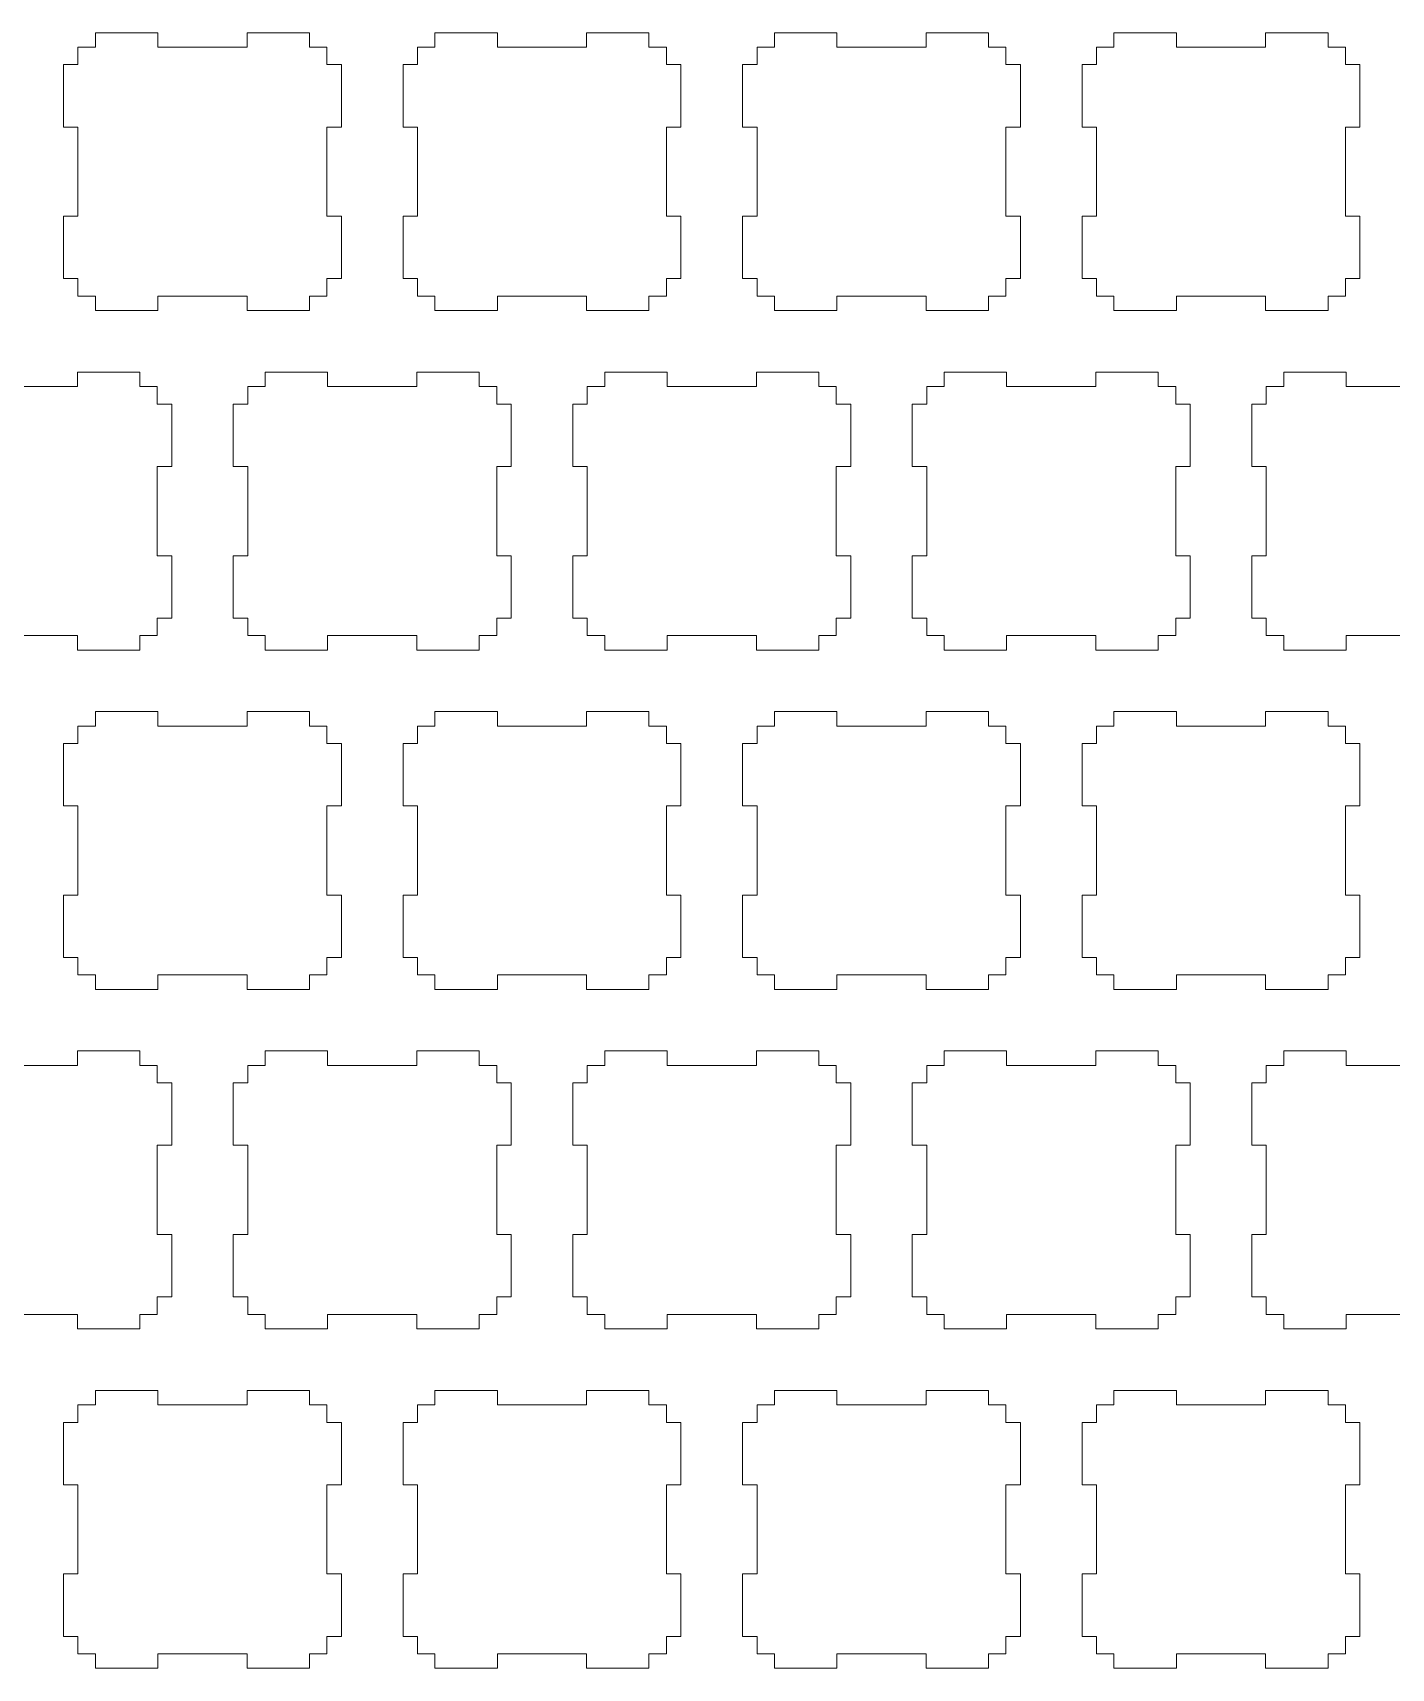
# Model space of a CAD drawing. Header units: inches. Extents: x -3.3 to 9.6, y -4.3 to 1.8.
# Drawn here: x 2.925 to 5.927, y -3 to 0.614 of the extents above; entities that cross this region are included whole.
import ezdxf

# ---------------------------------------------------------------- set-up
doc = ezdxf.new("R2010")
doc.units = ezdxf.units.IN
doc.layers.add('Geometry', color=7, linetype='Continuous', lineweight=18)

msp = doc.modelspace()

# ---------------------------------------------------------------- linework, layer by layer
at = {"layer": 'Geometry'}
for p, q in [((3.0254, 0.5434), (3.0254, 0.582)), ((3.0254, 0.582), (3.064, 0.582)), ((3.064, 0.582), (3.064, 0.614)), ((3.064, 0.614), (3.2018, 0.614)), ((3.2018, 0.614), (3.2018, 0.582)), ((3.2018, 0.582), (3.399, 0.582)), ((3.399, 0.582), (3.399, 0.614)), ((3.399, 0.614), (3.5368, 0.614)), ((3.5368, 0.614), (3.5368, 0.582)), ((3.5368, 0.582), (3.5754, 0.582)), ((3.5754, 0.582), (3.5754, 0.5434)), ((3.7754, 0.5434), (3.7754, 0.582)), ((3.7754, 0.582), (3.814, 0.582)), ((3.814, 0.582), (3.814, 0.614)), ((3.814, 0.614), (3.9518, 0.614)), ((3.9518, 0.614), (3.9518, 0.582)), ((3.9518, 0.582), (4.149, 0.582)), ((4.149, 0.582), (4.149, 0.614)), ((4.149, 0.614), (4.2868, 0.614)), ((4.2868, 0.614), (4.2868, 0.582)), ((4.2868, 0.582), (4.3254, 0.582)), ((4.3254, 0.582), (4.3254, 0.5434)), ((4.5254, 0.5434), (4.5254, 0.582)), ((4.5254, 0.582), (4.564, 0.582)), ((4.564, 0.582), (4.564, 0.614)), ((4.564, 0.614), (4.7018, 0.614)), ((4.7018, 0.614), (4.7018, 0.582)), ((4.7018, 0.582), (4.899, 0.582)), ((4.899, 0.582), (4.899, 0.614)), ((4.899, 0.614), (5.0368, 0.614)), ((5.0368, 0.614), (5.0368, 0.582)), ((5.0368, 0.582), (5.0754, 0.582)), ((5.0754, 0.582), (5.0754, 0.5434)), ((5.2754, 0.5434), (5.2754, 0.582)), ((5.2754, 0.582), (5.314, 0.582)), ((5.314, 0.582), (5.314, 0.614)), ((5.314, 0.614), (5.4518, 0.614)), ((5.4518, 0.614), (5.4518, 0.582)), ((5.4518, 0.582), (5.649, 0.582)), ((5.649, 0.582), (5.649, 0.614)), ((5.649, 0.614), (5.7868, 0.614)), ((5.7868, 0.614), (5.7868, 0.582)), ((5.7868, 0.582), (5.8254, 0.582)), ((5.8254, 0.582), (5.8254, 0.5434)), ((2.9934, 0.4056), (2.9934, 0.5434)), ((2.9934, 0.5434), (3.0254, 0.5434)), ((3.5754, 0.5434), (3.6074, 0.5434)), ((3.6074, 0.5434), (3.6074, 0.4056)), ((3.7434, 0.4056), (3.7434, 0.5434)), ((3.7434, 0.5434), (3.7754, 0.5434)), ((4.3254, 0.5434), (4.3574, 0.5434)), ((4.3574, 0.5434), (4.3574, 0.4056)), ((4.4934, 0.4056), (4.4934, 0.5434)), ((4.4934, 0.5434), (4.5254, 0.5434)), ((5.0754, 0.5434), (5.1074, 0.5434)), ((5.1074, 0.5434), (5.1074, 0.4056)), ((5.2434, 0.4056), (5.2434, 0.5434)), ((5.2434, 0.5434), (5.2754, 0.5434)), ((5.8254, 0.5434), (5.8574, 0.5434)), ((5.8574, 0.5434), (5.8574, 0.4056)), ((3.0254, 0.4056), (2.9934, 0.4056)), ((3.0254, 0.2084), (3.0254, 0.4056)), ((3.6074, 0.4056), (3.5754, 0.4056)), ((3.5754, 0.4056), (3.5754, 0.2084)), ((3.7754, 0.4056), (3.7434, 0.4056)), ((3.7754, 0.2084), (3.7754, 0.4056)), ((4.3574, 0.4056), (4.3254, 0.4056)), ((4.3254, 0.4056), (4.3254, 0.2084)), ((4.5254, 0.4056), (4.4934, 0.4056)), ((4.5254, 0.2084), (4.5254, 0.4056)), ((5.1074, 0.4056), (5.0754, 0.4056)), ((5.0754, 0.4056), (5.0754, 0.2084)), ((5.2754, 0.4056), (5.2434, 0.4056)), ((5.2754, 0.2084), (5.2754, 0.4056)), ((5.8574, 0.4056), (5.8254, 0.4056)), ((5.8254, 0.4056), (5.8254, 0.2084)), ((2.9934, 0.0706), (2.9934, 0.2084)), ((2.9934, 0.2084), (3.0254, 0.2084)), ((3.5754, 0.2084), (3.6074, 0.2084)), ((3.6074, 0.2084), (3.6074, 0.0706)), ((3.7434, 0.0706), (3.7434, 0.2084)), ((3.7434, 0.2084), (3.7754, 0.2084)), ((4.3254, 0.2084), (4.3574, 0.2084)), ((4.3574, 0.2084), (4.3574, 0.0706)), ((4.4934, 0.0706), (4.4934, 0.2084)), ((4.4934, 0.2084), (4.5254, 0.2084)), ((5.0754, 0.2084), (5.1074, 0.2084)), ((5.1074, 0.2084), (5.1074, 0.0706)), ((5.2434, 0.0706), (5.2434, 0.2084)), ((5.2434, 0.2084), (5.2754, 0.2084)), ((5.8254, 0.2084), (5.8574, 0.2084)), ((5.8574, 0.2084), (5.8574, 0.0706)), ((2.9934, 0.0706), (3.0254, 0.0706)), ((3.0254, 0.0706), (3.0254, 0.032)), ((3.6074, 0.0706), (3.5754, 0.0706)), ((3.5754, 0.0706), (3.5754, 0.032)), ((3.7434, 0.0706), (3.7754, 0.0706)), ((3.7754, 0.0706), (3.7754, 0.032)), ((4.3574, 0.0706), (4.3254, 0.0706)), ((4.3254, 0.0706), (4.3254, 0.032)), ((4.4934, 0.0706), (4.5254, 0.0706)), ((4.5254, 0.0706), (4.5254, 0.032)), ((5.1074, 0.0706), (5.0754, 0.0706)), ((5.0754, 0.0706), (5.0754, 0.032)), ((5.2434, 0.0706), (5.2754, 0.0706)), ((5.2754, 0.0706), (5.2754, 0.032)), ((5.8574, 0.0706), (5.8254, 0.0706)), ((5.8254, 0.0706), (5.8254, 0.032)), ((3.0254, 0.032), (3.064, 0.032)), ((3.064, 0.032), (3.064, 0)), ((3.2018, 0), (3.064, 0)), ((3.399, 0.032), (3.2018, 0.032)), ((3.2018, 0.032), (3.2018, 0)), ((3.399, 0), (3.399, 0.032)), ((3.5368, 0), (3.399, 0)), ((3.5754, 0.032), (3.5368, 0.032)), ((3.5368, 0.032), (3.5368, 0)), ((3.7754, 0.032), (3.814, 0.032)), ((3.814, 0.032), (3.814, 0)), ((3.9518, 0), (3.814, 0)), ((4.149, 0.032), (3.9518, 0.032)), ((3.9518, 0.032), (3.9518, 0)), ((4.149, 0), (4.149, 0.032)), ((4.2868, 0), (4.149, 0)), ((4.3254, 0.032), (4.2868, 0.032)), ((4.2868, 0.032), (4.2868, 0)), ((4.5254, 0.032), (4.564, 0.032)), ((4.564, 0.032), (4.564, 0)), ((4.7018, 0), (4.564, 0)), ((4.899, 0.032), (4.7018, 0.032)), ((4.7018, 0.032), (4.7018, 0)), ((4.899, 0), (4.899, 0.032)), ((5.0368, 0), (4.899, 0)), ((5.0754, 0.032), (5.0368, 0.032)), ((5.0368, 0.032), (5.0368, 0)), ((5.2754, 0.032), (5.314, 0.032)), ((5.314, 0.032), (5.314, 0)), ((5.4518, 0), (5.314, 0)), ((5.649, 0.032), (5.4518, 0.032)), ((5.4518, 0.032), (5.4518, 0)), ((5.649, 0), (5.649, 0.032)), ((5.7868, 0), (5.649, 0)), ((5.8254, 0.032), (5.7868, 0.032)), ((5.7868, 0.032), (5.7868, 0)), ((3.024, -0.168), (3.024, -0.136)), ((3.024, -0.136), (3.1618, -0.136)), ((3.1618, -0.136), (3.1618, -0.168)), ((3.439, -0.168), (3.439, -0.136)), ((3.439, -0.136), (3.5768, -0.136)), ((3.5768, -0.136), (3.5768, -0.168)), ((3.774, -0.168), (3.774, -0.136)), ((3.774, -0.136), (3.9118, -0.136)), ((3.9118, -0.136), (3.9118, -0.168)), ((4.189, -0.168), (4.189, -0.136)), ((4.189, -0.136), (4.3268, -0.136)), ((4.3268, -0.136), (4.3268, -0.168)), ((4.524, -0.168), (4.524, -0.136)), ((4.524, -0.136), (4.6618, -0.136)), ((4.6618, -0.136), (4.6618, -0.168)), ((4.939, -0.168), (4.939, -0.136)), ((4.939, -0.136), (5.0768, -0.136)), ((5.0768, -0.136), (5.0768, -0.168)), ((5.274, -0.168), (5.274, -0.136)), ((5.274, -0.136), (5.4118, -0.136)), ((5.4118, -0.136), (5.4118, -0.168)), ((5.689, -0.168), (5.689, -0.136)), ((5.689, -0.136), (5.8268, -0.136)), ((5.8268, -0.136), (5.8268, -0.168)), ((2.8268, -0.168), (3.024, -0.168)), ((3.1618, -0.168), (3.2004, -0.168)), ((3.2004, -0.168), (3.2004, -0.2066)), ((3.4004, -0.2066), (3.4004, -0.168)), ((3.4004, -0.168), (3.439, -0.168)), ((3.5768, -0.168), (3.774, -0.168)), ((3.9118, -0.168), (3.9504, -0.168)), ((3.9504, -0.168), (3.9504, -0.2066)), ((4.1504, -0.2066), (4.1504, -0.168)), ((4.1504, -0.168), (4.189, -0.168)), ((4.3268, -0.168), (4.524, -0.168)), ((4.6618, -0.168), (4.7004, -0.168)), ((4.7004, -0.168), (4.7004, -0.2066)), ((4.9004, -0.2066), (4.9004, -0.168)), ((4.9004, -0.168), (4.939, -0.168)), ((5.0768, -0.168), (5.274, -0.168)), ((5.4118, -0.168), (5.4504, -0.168)), ((5.4504, -0.168), (5.4504, -0.2066)), ((5.6504, -0.2066), (5.6504, -0.168)), ((5.6504, -0.168), (5.689, -0.168)), ((5.8268, -0.168), (6.024, -0.168)), ((3.2004, -0.2066), (3.2324, -0.2066)), ((3.2324, -0.2066), (3.2324, -0.3444)), ((3.3684, -0.3444), (3.3684, -0.2066)), ((3.3684, -0.2066), (3.4004, -0.2066)), ((3.9504, -0.2066), (3.9824, -0.2066)), ((3.9824, -0.2066), (3.9824, -0.3444)), ((4.1184, -0.3444), (4.1184, -0.2066)), ((4.1184, -0.2066), (4.1504, -0.2066)), ((4.7004, -0.2066), (4.7324, -0.2066)), ((4.7324, -0.2066), (4.7324, -0.3444)), ((4.8684, -0.3444), (4.8684, -0.2066)), ((4.8684, -0.2066), (4.9004, -0.2066)), ((5.4504, -0.2066), (5.4824, -0.2066)), ((5.4824, -0.2066), (5.4824, -0.3444)), ((5.6184, -0.3444), (5.6184, -0.2066)), ((5.6184, -0.2066), (5.6504, -0.2066)), ((3.2324, -0.3444), (3.2004, -0.3444)), ((3.2004, -0.3444), (3.2004, -0.5416)), ((3.4004, -0.3444), (3.3684, -0.3444)), ((3.4004, -0.5416), (3.4004, -0.3444)), ((3.9824, -0.3444), (3.9504, -0.3444)), ((3.9504, -0.3444), (3.9504, -0.5416)), ((4.1504, -0.3444), (4.1184, -0.3444)), ((4.1504, -0.5416), (4.1504, -0.3444)), ((4.7324, -0.3444), (4.7004, -0.3444)), ((4.7004, -0.3444), (4.7004, -0.5416)), ((4.9004, -0.3444), (4.8684, -0.3444)), ((4.9004, -0.5416), (4.9004, -0.3444)), ((5.4824, -0.3444), (5.4504, -0.3444)), ((5.4504, -0.3444), (5.4504, -0.5416)), ((5.6504, -0.3444), (5.6184, -0.3444)), ((5.6504, -0.5416), (5.6504, -0.3444)), ((3.2004, -0.5416), (3.2324, -0.5416)), ((3.2324, -0.5416), (3.2324, -0.6794)), ((3.3684, -0.6794), (3.3684, -0.5416)), ((3.3684, -0.5416), (3.4004, -0.5416)), ((3.9504, -0.5416), (3.9824, -0.5416)), ((3.9824, -0.5416), (3.9824, -0.6794)), ((4.1184, -0.6794), (4.1184, -0.5416)), ((4.1184, -0.5416), (4.1504, -0.5416)), ((4.7004, -0.5416), (4.7324, -0.5416)), ((4.7324, -0.5416), (4.7324, -0.6794)), ((4.8684, -0.6794), (4.8684, -0.5416)), ((4.8684, -0.5416), (4.9004, -0.5416)), ((5.4504, -0.5416), (5.4824, -0.5416)), ((5.4824, -0.5416), (5.4824, -0.6794)), ((5.6184, -0.6794), (5.6184, -0.5416)), ((5.6184, -0.5416), (5.6504, -0.5416)), ((3.2324, -0.6794), (3.2004, -0.6794)), ((3.2004, -0.6794), (3.2004, -0.718)), ((3.3684, -0.6794), (3.4004, -0.6794)), ((3.4004, -0.6794), (3.4004, -0.718)), ((3.9824, -0.6794), (3.9504, -0.6794)), ((3.9504, -0.6794), (3.9504, -0.718)), ((4.1184, -0.6794), (4.1504, -0.6794)), ((4.1504, -0.6794), (4.1504, -0.718)), ((4.7324, -0.6794), (4.7004, -0.6794)), ((4.7004, -0.6794), (4.7004, -0.718)), ((4.8684, -0.6794), (4.9004, -0.6794)), ((4.9004, -0.6794), (4.9004, -0.718)), ((5.4824, -0.6794), (5.4504, -0.6794)), ((5.4504, -0.6794), (5.4504, -0.718)), ((5.6184, -0.6794), (5.6504, -0.6794)), ((5.6504, -0.6794), (5.6504, -0.718)), ((3.024, -0.718), (2.8268, -0.718)), ((3.024, -0.75), (3.024, -0.718)), ((3.2004, -0.718), (3.1618, -0.718)), ((3.1618, -0.718), (3.1618, -0.75)), ((3.4004, -0.718), (3.439, -0.718)), ((3.439, -0.718), (3.439, -0.75)), ((3.774, -0.718), (3.5768, -0.718)), ((3.5768, -0.718), (3.5768, -0.75)), ((3.774, -0.75), (3.774, -0.718)), ((3.9504, -0.718), (3.9118, -0.718)), ((3.9118, -0.718), (3.9118, -0.75)), ((4.1504, -0.718), (4.189, -0.718)), ((4.189, -0.718), (4.189, -0.75)), ((4.524, -0.718), (4.3268, -0.718)), ((4.3268, -0.718), (4.3268, -0.75)), ((4.524, -0.75), (4.524, -0.718)), ((4.7004, -0.718), (4.6618, -0.718)), ((4.6618, -0.718), (4.6618, -0.75)), ((4.9004, -0.718), (4.939, -0.718)), ((4.939, -0.718), (4.939, -0.75)), ((5.274, -0.718), (5.0768, -0.718)), ((5.0768, -0.718), (5.0768, -0.75)), ((5.274, -0.75), (5.274, -0.718)), ((5.4504, -0.718), (5.4118, -0.718)), ((5.4118, -0.718), (5.4118, -0.75)), ((5.6504, -0.718), (5.689, -0.718)), ((5.689, -0.718), (5.689, -0.75)), ((6.024, -0.718), (5.8268, -0.718)), ((5.8268, -0.718), (5.8268, -0.75)), ((3.1618, -0.75), (3.024, -0.75)), ((3.5768, -0.75), (3.439, -0.75)), ((3.9118, -0.75), (3.774, -0.75)), ((4.3268, -0.75), (4.189, -0.75)), ((4.6618, -0.75), (4.524, -0.75)), ((5.0768, -0.75), (4.939, -0.75)), ((5.4118, -0.75), (5.274, -0.75)), ((5.8268, -0.75), (5.689, -0.75)), ((3.064, -0.918), (3.064, -0.886)), ((3.064, -0.886), (3.2018, -0.886)), ((3.2018, -0.886), (3.2018, -0.918)), ((3.399, -0.918), (3.399, -0.886)), ((3.399, -0.886), (3.5368, -0.886)), ((3.5368, -0.886), (3.5368, -0.918)), ((3.814, -0.918), (3.814, -0.886)), ((3.814, -0.886), (3.9518, -0.886)), ((3.9518, -0.886), (3.9518, -0.918)), ((4.149, -0.918), (4.149, -0.886)), ((4.149, -0.886), (4.2868, -0.886)), ((4.2868, -0.886), (4.2868, -0.918)), ((4.564, -0.918), (4.564, -0.886)), ((4.564, -0.886), (4.7018, -0.886)), ((4.7018, -0.886), (4.7018, -0.918)), ((4.899, -0.918), (4.899, -0.886)), ((4.899, -0.886), (5.0368, -0.886)), ((5.0368, -0.886), (5.0368, -0.918)), ((5.314, -0.918), (5.314, -0.886)), ((5.314, -0.886), (5.4518, -0.886)), ((5.4518, -0.886), (5.4518, -0.918)), ((5.649, -0.918), (5.649, -0.886)), ((5.649, -0.886), (5.7868, -0.886)), ((5.7868, -0.886), (5.7868, -0.918)), ((3.0254, -0.9566), (3.0254, -0.918)), ((3.0254, -0.918), (3.064, -0.918)), ((3.2018, -0.918), (3.399, -0.918)), ((3.5368, -0.918), (3.5754, -0.918)), ((3.5754, -0.918), (3.5754, -0.9566)), ((3.7754, -0.9566), (3.7754, -0.918)), ((3.7754, -0.918), (3.814, -0.918)), ((3.9518, -0.918), (4.149, -0.918)), ((4.2868, -0.918), (4.3254, -0.918)), ((4.3254, -0.918), (4.3254, -0.9566)), ((4.5254, -0.9566), (4.5254, -0.918)), ((4.5254, -0.918), (4.564, -0.918)), ((4.7018, -0.918), (4.899, -0.918)), ((5.0368, -0.918), (5.0754, -0.918)), ((5.0754, -0.918), (5.0754, -0.9566)), ((5.2754, -0.9566), (5.2754, -0.918)), ((5.2754, -0.918), (5.314, -0.918)), ((5.4518, -0.918), (5.649, -0.918)), ((5.7868, -0.918), (5.8254, -0.918)), ((5.8254, -0.918), (5.8254, -0.9566)), ((2.9934, -1.0944), (2.9934, -0.9566)), ((2.9934, -0.9566), (3.0254, -0.9566)), ((3.5754, -0.9566), (3.6074, -0.9566)), ((3.6074, -0.9566), (3.6074, -1.0944)), ((3.7434, -1.0944), (3.7434, -0.9566)), ((3.7434, -0.9566), (3.7754, -0.9566)), ((4.3254, -0.9566), (4.3574, -0.9566)), ((4.3574, -0.9566), (4.3574, -1.0944)), ((4.4934, -1.0944), (4.4934, -0.9566)), ((4.4934, -0.9566), (4.5254, -0.9566)), ((5.0754, -0.9566), (5.1074, -0.9566)), ((5.1074, -0.9566), (5.1074, -1.0944)), ((5.2434, -1.0944), (5.2434, -0.9566)), ((5.2434, -0.9566), (5.2754, -0.9566)), ((5.8254, -0.9566), (5.8574, -0.9566)), ((5.8574, -0.9566), (5.8574, -1.0944)), ((3.0254, -1.0944), (2.9934, -1.0944)), ((3.0254, -1.2916), (3.0254, -1.0944)), ((3.6074, -1.0944), (3.5754, -1.0944)), ((3.5754, -1.0944), (3.5754, -1.2916)), ((3.7754, -1.0944), (3.7434, -1.0944)), ((3.7754, -1.2916), (3.7754, -1.0944)), ((4.3574, -1.0944), (4.3254, -1.0944)), ((4.3254, -1.0944), (4.3254, -1.2916)), ((4.5254, -1.0944), (4.4934, -1.0944)), ((4.5254, -1.2916), (4.5254, -1.0944)), ((5.1074, -1.0944), (5.0754, -1.0944)), ((5.0754, -1.0944), (5.0754, -1.2916)), ((5.2754, -1.0944), (5.2434, -1.0944)), ((5.2754, -1.2916), (5.2754, -1.0944)), ((5.8574, -1.0944), (5.8254, -1.0944)), ((5.8254, -1.0944), (5.8254, -1.2916)), ((2.9934, -1.4294), (2.9934, -1.2916)), ((2.9934, -1.2916), (3.0254, -1.2916)), ((3.5754, -1.2916), (3.6074, -1.2916)), ((3.6074, -1.2916), (3.6074, -1.4294)), ((3.7434, -1.4294), (3.7434, -1.2916)), ((3.7434, -1.2916), (3.7754, -1.2916)), ((4.3254, -1.2916), (4.3574, -1.2916)), ((4.3574, -1.2916), (4.3574, -1.4294)), ((4.4934, -1.4294), (4.4934, -1.2916)), ((4.4934, -1.2916), (4.5254, -1.2916)), ((5.0754, -1.2916), (5.1074, -1.2916)), ((5.1074, -1.2916), (5.1074, -1.4294)), ((5.2434, -1.4294), (5.2434, -1.2916)), ((5.2434, -1.2916), (5.2754, -1.2916)), ((5.8254, -1.2916), (5.8574, -1.2916)), ((5.8574, -1.2916), (5.8574, -1.4294)), ((2.9934, -1.4294), (3.0254, -1.4294)), ((3.0254, -1.4294), (3.0254, -1.468)), ((3.6074, -1.4294), (3.5754, -1.4294)), ((3.5754, -1.4294), (3.5754, -1.468)), ((3.7434, -1.4294), (3.7754, -1.4294)), ((3.7754, -1.4294), (3.7754, -1.468)), ((4.3574, -1.4294), (4.3254, -1.4294)), ((4.3254, -1.4294), (4.3254, -1.468)), ((4.4934, -1.4294), (4.5254, -1.4294)), ((4.5254, -1.4294), (4.5254, -1.468)), ((5.1074, -1.4294), (5.0754, -1.4294)), ((5.0754, -1.4294), (5.0754, -1.468)), ((5.2434, -1.4294), (5.2754, -1.4294)), ((5.2754, -1.4294), (5.2754, -1.468)), ((5.8574, -1.4294), (5.8254, -1.4294)), ((5.8254, -1.4294), (5.8254, -1.468)), ((3.0254, -1.468), (3.064, -1.468)), ((3.064, -1.468), (3.064, -1.5)), ((3.399, -1.468), (3.2018, -1.468)), ((3.2018, -1.468), (3.2018, -1.5)), ((3.399, -1.5), (3.399, -1.468)), ((3.5754, -1.468), (3.5368, -1.468)), ((3.5368, -1.468), (3.5368, -1.5)), ((3.7754, -1.468), (3.814, -1.468)), ((3.814, -1.468), (3.814, -1.5)), ((4.149, -1.468), (3.9518, -1.468)), ((3.9518, -1.468), (3.9518, -1.5)), ((4.149, -1.5), (4.149, -1.468)), ((4.3254, -1.468), (4.2868, -1.468)), ((4.2868, -1.468), (4.2868, -1.5)), ((4.5254, -1.468), (4.564, -1.468)), ((4.564, -1.468), (4.564, -1.5)), ((4.899, -1.468), (4.7018, -1.468)), ((4.7018, -1.468), (4.7018, -1.5)), ((4.899, -1.5), (4.899, -1.468)), ((5.0754, -1.468), (5.0368, -1.468)), ((5.0368, -1.468), (5.0368, -1.5)), ((5.2754, -1.468), (5.314, -1.468)), ((5.314, -1.468), (5.314, -1.5)), ((5.649, -1.468), (5.4518, -1.468)), ((5.4518, -1.468), (5.4518, -1.5)), ((5.649, -1.5), (5.649, -1.468)), ((5.8254, -1.468), (5.7868, -1.468)), ((5.7868, -1.468), (5.7868, -1.5)), ((3.2018, -1.5), (3.064, -1.5)), ((3.5368, -1.5), (3.399, -1.5)), ((3.9518, -1.5), (3.814, -1.5)), ((4.2868, -1.5), (4.149, -1.5)), ((4.7018, -1.5), (4.564, -1.5)), ((5.0368, -1.5), (4.899, -1.5)), ((5.4518, -1.5), (5.314, -1.5)), ((5.7868, -1.5), (5.649, -1.5)), ((3.024, -1.668), (3.024, -1.636)), ((3.024, -1.636), (3.1618, -1.636)), ((3.1618, -1.636), (3.1618, -1.668)), ((3.439, -1.668), (3.439, -1.636)), ((3.439, -1.636), (3.5768, -1.636)), ((3.5768, -1.636), (3.5768, -1.668)), ((3.774, -1.668), (3.774, -1.636)), ((3.774, -1.636), (3.9118, -1.636)), ((3.9118, -1.636), (3.9118, -1.668)), ((4.189, -1.668), (4.189, -1.636)), ((4.189, -1.636), (4.3268, -1.636)), ((4.3268, -1.636), (4.3268, -1.668)), ((4.524, -1.668), (4.524, -1.636)), ((4.524, -1.636), (4.6618, -1.636)), ((4.6618, -1.636), (4.6618, -1.668)), ((4.939, -1.668), (4.939, -1.636)), ((4.939, -1.636), (5.0768, -1.636)), ((5.0768, -1.636), (5.0768, -1.668)), ((5.274, -1.668), (5.274, -1.636)), ((5.274, -1.636), (5.4118, -1.636)), ((5.4118, -1.636), (5.4118, -1.668)), ((5.689, -1.668), (5.689, -1.636)), ((5.689, -1.636), (5.8268, -1.636)), ((5.8268, -1.636), (5.8268, -1.668)), ((2.8268, -1.668), (3.024, -1.668)), ((3.1618, -1.668), (3.2004, -1.668)), ((3.2004, -1.668), (3.2004, -1.7066)), ((3.4004, -1.7066), (3.4004, -1.668)), ((3.4004, -1.668), (3.439, -1.668)), ((3.5768, -1.668), (3.774, -1.668)), ((3.9118, -1.668), (3.9504, -1.668)), ((3.9504, -1.668), (3.9504, -1.7066)), ((4.1504, -1.7066), (4.1504, -1.668)), ((4.1504, -1.668), (4.189, -1.668)), ((4.3268, -1.668), (4.524, -1.668)), ((4.6618, -1.668), (4.7004, -1.668)), ((4.7004, -1.668), (4.7004, -1.7066)), ((4.9004, -1.7066), (4.9004, -1.668)), ((4.9004, -1.668), (4.939, -1.668)), ((5.0768, -1.668), (5.274, -1.668)), ((5.4118, -1.668), (5.4504, -1.668)), ((5.4504, -1.668), (5.4504, -1.7066)), ((5.6504, -1.7066), (5.6504, -1.668)), ((5.6504, -1.668), (5.689, -1.668)), ((5.8268, -1.668), (6.024, -1.668)), ((3.2004, -1.7066), (3.2324, -1.7066)), ((3.2324, -1.7066), (3.2324, -1.8444)), ((3.3684, -1.8444), (3.3684, -1.7066)), ((3.3684, -1.7066), (3.4004, -1.7066)), ((3.9504, -1.7066), (3.9824, -1.7066)), ((3.9824, -1.7066), (3.9824, -1.8444)), ((4.1184, -1.8444), (4.1184, -1.7066)), ((4.1184, -1.7066), (4.1504, -1.7066)), ((4.7004, -1.7066), (4.7324, -1.7066)), ((4.7324, -1.7066), (4.7324, -1.8444)), ((4.8684, -1.8444), (4.8684, -1.7066)), ((4.8684, -1.7066), (4.9004, -1.7066)), ((5.4504, -1.7066), (5.4824, -1.7066)), ((5.4824, -1.7066), (5.4824, -1.8444)), ((5.6184, -1.8444), (5.6184, -1.7066)), ((5.6184, -1.7066), (5.6504, -1.7066)), ((3.2324, -1.8444), (3.2004, -1.8444)), ((3.2004, -1.8444), (3.2004, -2.0416)), ((3.4004, -1.8444), (3.3684, -1.8444)), ((3.4004, -2.0416), (3.4004, -1.8444)), ((3.9824, -1.8444), (3.9504, -1.8444)), ((3.9504, -1.8444), (3.9504, -2.0416)), ((4.1504, -1.8444), (4.1184, -1.8444)), ((4.1504, -2.0416), (4.1504, -1.8444)), ((4.7324, -1.8444), (4.7004, -1.8444)), ((4.7004, -1.8444), (4.7004, -2.0416)), ((4.9004, -1.8444), (4.8684, -1.8444)), ((4.9004, -2.0416), (4.9004, -1.8444)), ((5.4824, -1.8444), (5.4504, -1.8444)), ((5.4504, -1.8444), (5.4504, -2.0416)), ((5.6504, -1.8444), (5.6184, -1.8444)), ((5.6504, -2.0416), (5.6504, -1.8444)), ((3.2004, -2.0416), (3.2324, -2.0416)), ((3.2324, -2.0416), (3.2324, -2.1794)), ((3.3684, -2.1794), (3.3684, -2.0416)), ((3.3684, -2.0416), (3.4004, -2.0416)), ((3.9504, -2.0416), (3.9824, -2.0416)), ((3.9824, -2.0416), (3.9824, -2.1794)), ((4.1184, -2.1794), (4.1184, -2.0416)), ((4.1184, -2.0416), (4.1504, -2.0416)), ((4.7004, -2.0416), (4.7324, -2.0416)), ((4.7324, -2.0416), (4.7324, -2.1794)), ((4.8684, -2.1794), (4.8684, -2.0416)), ((4.8684, -2.0416), (4.9004, -2.0416)), ((5.4504, -2.0416), (5.4824, -2.0416)), ((5.4824, -2.0416), (5.4824, -2.1794)), ((5.6184, -2.1794), (5.6184, -2.0416)), ((5.6184, -2.0416), (5.6504, -2.0416)), ((3.2324, -2.1794), (3.2004, -2.1794)), ((3.2004, -2.1794), (3.2004, -2.218)), ((3.3684, -2.1794), (3.4004, -2.1794)), ((3.4004, -2.1794), (3.4004, -2.218)), ((3.9824, -2.1794), (3.9504, -2.1794)), ((3.9504, -2.1794), (3.9504, -2.218)), ((4.1184, -2.1794), (4.1504, -2.1794)), ((4.1504, -2.1794), (4.1504, -2.218)), ((4.7324, -2.1794), (4.7004, -2.1794)), ((4.7004, -2.1794), (4.7004, -2.218)), ((4.8684, -2.1794), (4.9004, -2.1794)), ((4.9004, -2.1794), (4.9004, -2.218)), ((5.4824, -2.1794), (5.4504, -2.1794)), ((5.4504, -2.1794), (5.4504, -2.218)), ((5.6184, -2.1794), (5.6504, -2.1794)), ((5.6504, -2.1794), (5.6504, -2.218)), ((3.024, -2.218), (2.8268, -2.218)), ((3.024, -2.25), (3.024, -2.218)), ((3.2004, -2.218), (3.1618, -2.218)), ((3.1618, -2.218), (3.1618, -2.25)), ((3.4004, -2.218), (3.439, -2.218)), ((3.439, -2.218), (3.439, -2.25)), ((3.774, -2.218), (3.5768, -2.218)), ((3.5768, -2.218), (3.5768, -2.25)), ((3.774, -2.25), (3.774, -2.218)), ((3.9504, -2.218), (3.9118, -2.218)), ((3.9118, -2.218), (3.9118, -2.25)), ((4.1504, -2.218), (4.189, -2.218)), ((4.189, -2.218), (4.189, -2.25)), ((4.524, -2.218), (4.3268, -2.218)), ((4.3268, -2.218), (4.3268, -2.25)), ((4.524, -2.25), (4.524, -2.218)), ((4.7004, -2.218), (4.6618, -2.218)), ((4.6618, -2.218), (4.6618, -2.25)), ((4.9004, -2.218), (4.939, -2.218)), ((4.939, -2.218), (4.939, -2.25)), ((5.274, -2.218), (5.0768, -2.218)), ((5.0768, -2.218), (5.0768, -2.25)), ((5.274, -2.25), (5.274, -2.218)), ((5.4504, -2.218), (5.4118, -2.218)), ((5.4118, -2.218), (5.4118, -2.25)), ((5.6504, -2.218), (5.689, -2.218)), ((5.689, -2.218), (5.689, -2.25)), ((6.024, -2.218), (5.8268, -2.218)), ((5.8268, -2.218), (5.8268, -2.25)), ((3.1618, -2.25), (3.024, -2.25)), ((3.5768, -2.25), (3.439, -2.25)), ((3.9118, -2.25), (3.774, -2.25)), ((4.3268, -2.25), (4.189, -2.25)), ((4.6618, -2.25), (4.524, -2.25)), ((5.0768, -2.25), (4.939, -2.25)), ((5.4118, -2.25), (5.274, -2.25)), ((5.8268, -2.25), (5.689, -2.25)), ((3.0254, -2.4566), (3.0254, -2.418)), ((3.0254, -2.418), (3.064, -2.418)), ((3.064, -2.418), (3.064, -2.386)), ((3.064, -2.386), (3.2018, -2.386)), ((3.2018, -2.386), (3.2018, -2.418)), ((3.2018, -2.418), (3.399, -2.418)), ((3.399, -2.418), (3.399, -2.386)), ((3.399, -2.386), (3.5368, -2.386)), ((3.5368, -2.386), (3.5368, -2.418)), ((3.5368, -2.418), (3.5754, -2.418)), ((3.5754, -2.418), (3.5754, -2.4566)), ((3.7754, -2.4566), (3.7754, -2.418)), ((3.7754, -2.418), (3.814, -2.418)), ((3.814, -2.418), (3.814, -2.386)), ((3.814, -2.386), (3.9518, -2.386)), ((3.9518, -2.386), (3.9518, -2.418)), ((3.9518, -2.418), (4.149, -2.418)), ((4.149, -2.418), (4.149, -2.386)), ((4.149, -2.386), (4.2868, -2.386)), ((4.2868, -2.386), (4.2868, -2.418)), ((4.2868, -2.418), (4.3254, -2.418)), ((4.3254, -2.418), (4.3254, -2.4566)), ((4.5254, -2.4566), (4.5254, -2.418)), ((4.5254, -2.418), (4.564, -2.418)), ((4.564, -2.418), (4.564, -2.386)), ((4.564, -2.386), (4.7018, -2.386)), ((4.7018, -2.386), (4.7018, -2.418)), ((4.7018, -2.418), (4.899, -2.418)), ((4.899, -2.418), (4.899, -2.386)), ((4.899, -2.386), (5.0368, -2.386)), ((5.0368, -2.386), (5.0368, -2.418)), ((5.0368, -2.418), (5.0754, -2.418)), ((5.0754, -2.418), (5.0754, -2.4566)), ((5.2754, -2.4566), (5.2754, -2.418)), ((5.2754, -2.418), (5.314, -2.418)), ((5.314, -2.418), (5.314, -2.386)), ((5.314, -2.386), (5.4518, -2.386)), ((5.4518, -2.386), (5.4518, -2.418)), ((5.4518, -2.418), (5.649, -2.418)), ((5.649, -2.418), (5.649, -2.386)), ((5.649, -2.386), (5.7868, -2.386)), ((5.7868, -2.386), (5.7868, -2.418)), ((5.7868, -2.418), (5.8254, -2.418)), ((5.8254, -2.418), (5.8254, -2.4566)), ((2.9934, -2.5944), (2.9934, -2.4566)), ((2.9934, -2.4566), (3.0254, -2.4566)), ((3.5754, -2.4566), (3.6074, -2.4566)), ((3.6074, -2.4566), (3.6074, -2.5944)), ((3.7434, -2.5944), (3.7434, -2.4566)), ((3.7434, -2.4566), (3.7754, -2.4566)), ((4.3254, -2.4566), (4.3574, -2.4566)), ((4.3574, -2.4566), (4.3574, -2.5944)), ((4.4934, -2.5944), (4.4934, -2.4566)), ((4.4934, -2.4566), (4.5254, -2.4566)), ((5.0754, -2.4566), (5.1074, -2.4566)), ((5.1074, -2.4566), (5.1074, -2.5944)), ((5.2434, -2.5944), (5.2434, -2.4566)), ((5.2434, -2.4566), (5.2754, -2.4566)), ((5.8254, -2.4566), (5.8574, -2.4566)), ((5.8574, -2.4566), (5.8574, -2.5944)), ((3.0254, -2.5944), (2.9934, -2.5944)), ((3.0254, -2.7916), (3.0254, -2.5944)), ((3.6074, -2.5944), (3.5754, -2.5944)), ((3.5754, -2.5944), (3.5754, -2.7916)), ((3.7754, -2.5944), (3.7434, -2.5944)), ((3.7754, -2.7916), (3.7754, -2.5944)), ((4.3574, -2.5944), (4.3254, -2.5944)), ((4.3254, -2.5944), (4.3254, -2.7916)), ((4.5254, -2.5944), (4.4934, -2.5944)), ((4.5254, -2.7916), (4.5254, -2.5944)), ((5.1074, -2.5944), (5.0754, -2.5944)), ((5.0754, -2.5944), (5.0754, -2.7916)), ((5.2754, -2.5944), (5.2434, -2.5944)), ((5.2754, -2.7916), (5.2754, -2.5944)), ((5.8574, -2.5944), (5.8254, -2.5944)), ((5.8254, -2.5944), (5.8254, -2.7916)), ((2.9934, -2.9294), (2.9934, -2.7916)), ((2.9934, -2.7916), (3.0254, -2.7916)), ((3.5754, -2.7916), (3.6074, -2.7916)), ((3.6074, -2.7916), (3.6074, -2.9294)), ((3.7434, -2.9294), (3.7434, -2.7916)), ((3.7434, -2.7916), (3.7754, -2.7916)), ((4.3254, -2.7916), (4.3574, -2.7916)), ((4.3574, -2.7916), (4.3574, -2.9294)), ((4.4934, -2.9294), (4.4934, -2.7916)), ((4.4934, -2.7916), (4.5254, -2.7916)), ((5.0754, -2.7916), (5.1074, -2.7916)), ((5.1074, -2.7916), (5.1074, -2.9294)), ((5.2434, -2.9294), (5.2434, -2.7916)), ((5.2434, -2.7916), (5.2754, -2.7916)), ((5.8254, -2.7916), (5.8574, -2.7916)), ((5.8574, -2.7916), (5.8574, -2.9294)), ((2.9934, -2.9294), (3.0254, -2.9294)), ((3.0254, -2.9294), (3.0254, -2.968)), ((3.6074, -2.9294), (3.5754, -2.9294)), ((3.5754, -2.9294), (3.5754, -2.968)), ((3.7434, -2.9294), (3.7754, -2.9294)), ((3.7754, -2.9294), (3.7754, -2.968)), ((4.3574, -2.9294), (4.3254, -2.9294)), ((4.3254, -2.9294), (4.3254, -2.968)), ((4.4934, -2.9294), (4.5254, -2.9294)), ((4.5254, -2.9294), (4.5254, -2.968)), ((5.1074, -2.9294), (5.0754, -2.9294)), ((5.0754, -2.9294), (5.0754, -2.968)), ((5.2434, -2.9294), (5.2754, -2.9294)), ((5.2754, -2.9294), (5.2754, -2.968)), ((5.8574, -2.9294), (5.8254, -2.9294)), ((5.8254, -2.9294), (5.8254, -2.968)), ((3.0254, -2.968), (3.064, -2.968)), ((3.064, -2.968), (3.064, -3)), ((3.399, -2.968), (3.2018, -2.968)), ((3.2018, -2.968), (3.2018, -3)), ((3.399, -3), (3.399, -2.968)), ((3.5754, -2.968), (3.5368, -2.968)), ((3.5368, -2.968), (3.5368, -3)), ((3.7754, -2.968), (3.814, -2.968)), ((3.814, -2.968), (3.814, -3)), ((4.149, -2.968), (3.9518, -2.968)), ((3.9518, -2.968), (3.9518, -3)), ((4.149, -3), (4.149, -2.968)), ((4.3254, -2.968), (4.2868, -2.968)), ((4.2868, -2.968), (4.2868, -3)), ((4.5254, -2.968), (4.564, -2.968)), ((4.564, -2.968), (4.564, -3)), ((4.899, -2.968), (4.7018, -2.968)), ((4.7018, -2.968), (4.7018, -3)), ((4.899, -3), (4.899, -2.968)), ((5.0754, -2.968), (5.0368, -2.968)), ((5.0368, -2.968), (5.0368, -3)), ((5.2754, -2.968), (5.314, -2.968)), ((5.314, -2.968), (5.314, -3)), ((5.649, -2.968), (5.4518, -2.968)), ((5.4518, -2.968), (5.4518, -3)), ((5.649, -3), (5.649, -2.968)), ((5.8254, -2.968), (5.7868, -2.968)), ((5.7868, -2.968), (5.7868, -3)), ((3.2018, -3), (3.064, -3)), ((3.5368, -3), (3.399, -3)), ((3.9518, -3), (3.814, -3)), ((4.2868, -3), (4.149, -3)), ((4.7018, -3), (4.564, -3)), ((5.0368, -3), (4.899, -3)), ((5.4518, -3), (5.314, -3)), ((5.7868, -3), (5.649, -3))]:
    msp.add_line(p, q, dxfattribs=at)

doc.saveas('drawing.dxf')
